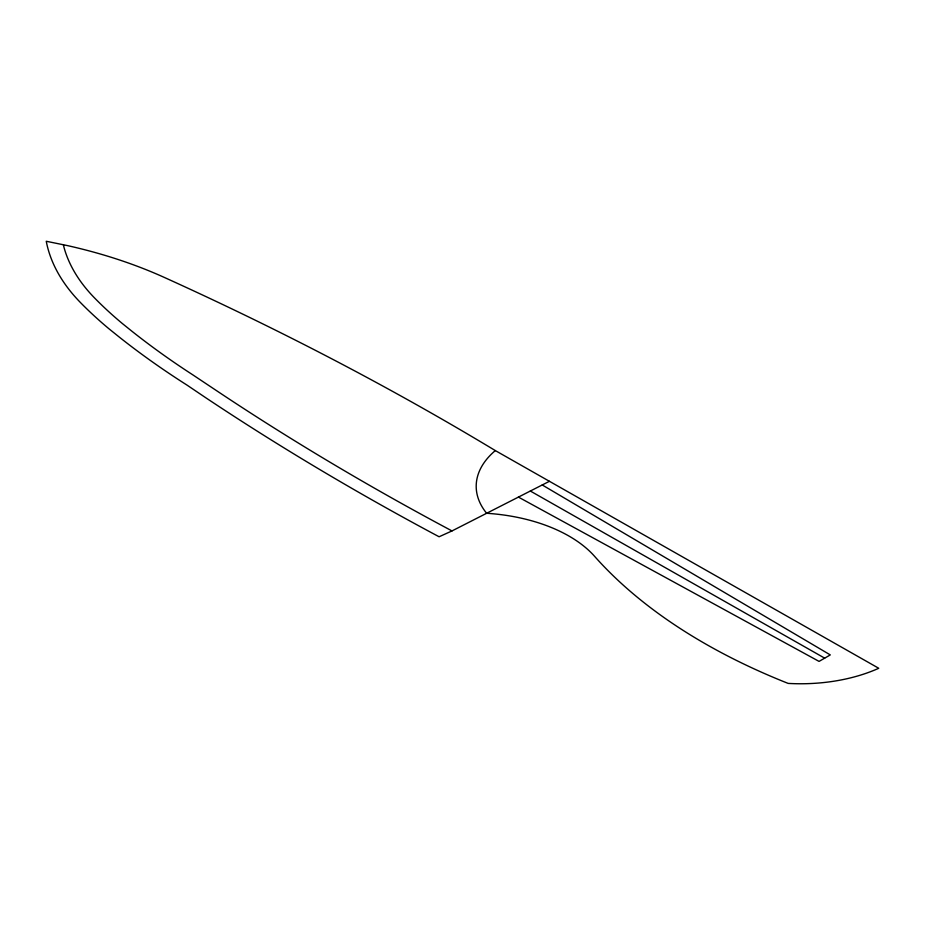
<?xml version="1.0" encoding="UTF-8"?>
<svg xmlns="http://www.w3.org/2000/svg" width="925" height="925" viewBox="0 0 925 925"><rect width="100%" height="100%" fill="white"/><g stroke="black" fill="none" stroke-linecap="round" stroke-linejoin="round"><path stroke-width="1.39" d="M495.314 450.579A109.751 63.362 0 0 0 486.642 513.283A138.472 79.943 0 0 1 594.567 556.307A596.683 344.493 0 0 0 788.158 683.402A126.91 73.272 0 0 0 878.75 668.278L495.314 450.579A3130.616 1807.45 0 0 0 165.113 277.789A378.614 218.589 0 0 0 67.513 245.611L46.25 241.263A277.801 160.383 0 0 0 80.533 302.625A582.149 336.099 0 0 0 109.219 328.999L118.874 336.769A988.039 570.436 0 0 0 187.023 385.112L205.246 397.403A3015.269 1740.85 0 0 0 439.097 536.766L451.932 530.962L549.427 481.301M518.416 497.095L819.064 661.398L830.292 654.912L542.235 484.966M530.326 491.025L824.672 658.149M451.932 530.962L450.151 529.933A2999.59 1731.797 0 0 1 217.479 391.287L192.539 374.671A971.851 561.093 0 0 1 131.963 331.277L122.516 323.669A565.163 326.294 0 0 1 94.685 298.081A261.798 151.145 0 0 1 64.114 247.819L63.397 244.732"/></g></svg>
